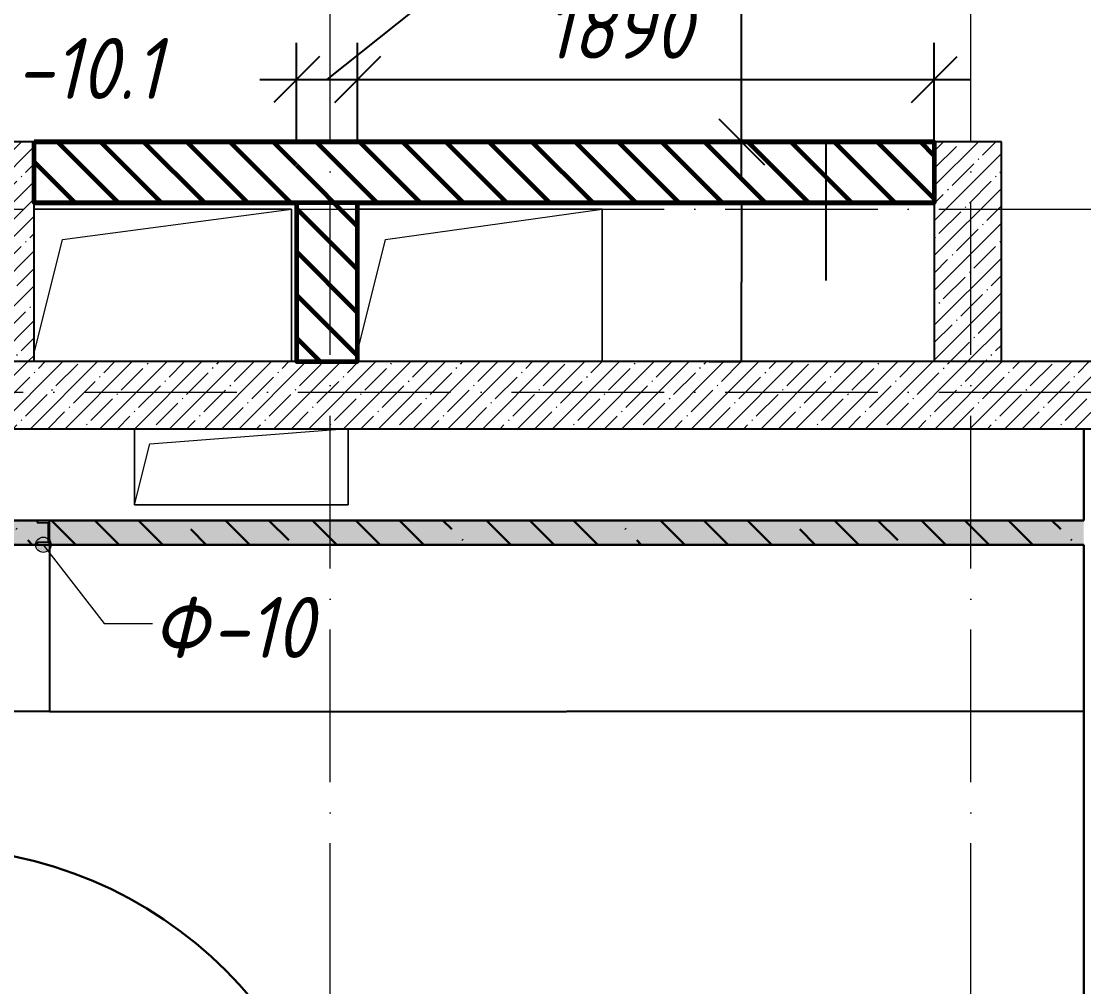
# Model space of a CAD drawing. Header units: millimetres. Extents: x 12986 to 523328, y -9759 to 30092.
# Drawn here: x 159595 to 163077, y 8552 to 11715 of the extents above; entities that cross this region are included whole.
import ezdxf

# ---------------------------------------------------------------- set-up
doc = ezdxf.new("R2010")
doc.units = ezdxf.units.MM
doc.linetypes.add('50_200_ШТРИХ_1Т_ш5_п1_п1_', pattern=[700, 500, -100, 0, -100])
for name, color, linetype, lineweight in [('0) ПГП', 1, 'Continuous', 30), ('2) Расчет', 1, 'Continuous', 30), ('5) Блок ячеистый', 160, 'Continuous', 60), ('A-ANNO-DIMS', 7, 'Continuous', 9), ('A-FLOR', 7, 'Continuous', 9), ('A-GENM', 7, 'Continuous', 9), ('A-GENM-1', 7, 'Continuous', 25), ('A-GENM-IDEN', 7, 'Continuous', 9), ('A-WALL-1', 7, 'Continuous', 25), ('A-WALL-PATT-1', 7, 'Continuous', 5), ('Оси-2', 7, '50_200_ШТРИХ_1Т_ш5_п1_п1_', 9)]:
    doc.layers.add(name, color=color, linetype=linetype, lineweight=lineweight)
doc.layers.add('0)Допникки кружки', color=7, linetype='Continuous', plot=False)
doc.styles.add('ISOCPEUR_I_3', font='isocpeui.ttf', dxfattribs={"width": 0.9, "height": 200})
doc.dimstyles.new('ISO-2_0_0_9К_СРЕДНИЙ_1', dxfattribs={"dimscale": 304.8, "dimtxt": 199.196235, "dimasz": 0.492126, "dimexe": 0.393701, "dimexo": 0, "dimgap": 0, "dimtad": 1, "dimdec": 0, "dimzin": 0, "dimdsep": 46, "dimtxsty": 'ISOCPEUR_I_3', "dimblk1": 'OBLIQUE', "dimblk2": 'OBLIQUE', "dimsah": 1, "dimcen": 0.09, "dimdle": 0.393701, "dimazin": 0, "dimtfac": 1, "dimtdec": 4, "dimtix": 1, "dimtmove": 2, "dimatfit": 3, "dimfxl": 1, "dimtvp": 1, "dimtolj": 1, "dimtzin": 0, "dimarcsym": 2})
doc.dimstyles.new('ISO-2_0_0_9К_СРЕДНИЙ_6', dxfattribs={"dimscale": 304.8, "dimtxt": 199.196235, "dimasz": 0.492126, "dimexe": 0.393701, "dimexo": 0, "dimgap": 0, "dimtad": 1, "dimdec": 0, "dimzin": 0, "dimdsep": 46, "dimtxsty": 'ISOCPEUR_I_3', "dimblk1": 'OBLIQUE', "dimblk2": 'OBLIQUE', "dimsah": 1, "dimcen": 0.09, "dimdle": 0.393701, "dimazin": 0, "dimtfac": 1, "dimtdec": 4, "dimtix": 1, "dimtmove": 1, "dimatfit": 3, "dimfxl": 1, "dimtvp": 1, "dimtolj": 1, "dimtzin": 0, "dimarcsym": 2})
doc.dimstyles.get("Standard").update_dxf_attribs({"dimtxt": 0.18, "dimasz": 0.18, "dimexe": 0.18, "dimexo": 0.0625, "dimgap": 0.09, "dimtad": 0, "dimtih": 1, "dimtoh": 1, "dimdec": 4, "dimzin": 0, "dimdsep": 46, "dimtxsty": 'Standard', "dimcen": 0.09, "dimadec": 0, "dimazin": 0, "dimtfac": 1, "dimtdec": 4, "dimtofl": 0, "dimtmove": 0, "dimatfit": 3, "dimfxl": 1, "dimtolj": 1, "dimtzin": 0, "dimarcsym": 0})
pattern_1 = [(135, (61996.89, 0), (-70.71068, -70.71068), [])]
pattern_2 = [(45, (61996.89, 0), (-57.024626, 57.024626), []), (45, (62053.92, 0), (-57.024626, 57.024626), [100.806, -20.161, 3.353, -16.808])]

# ---------------------------------------------------------------- blocks, each defined once
blk = doc.blocks.new('AR_Отверстие прямоугольное _в плите_ - AR_Отверстие прямоугольное _в плите_-24485956-АР1_Кладочный план 1 этажа')
at = {"layer": 'A-GENM'}
for p, q in [((425, 250), (-418, 250)), ((-325, 150), (425, 250)), ((425, -250), (425, 250)), ((-418, -222), (-325, 150))]:
    blk.add_line(p, q, dxfattribs=at)
blk = doc.blocks.new('AR_Отверстие прямоугольное _в плите_ - AR_Отверстие прямоугольное _в плите_-24486346-АР1_Кладочный план 1 этажа')
at = {"layer": 'A-GENM'}
for p, q in [((405, 250), (-397, 250)), ((-305, 150), (405, 250)), ((405, -250), (405, 250)), ((-397, -218), (-305, 150))]:
    blk.add_line(p, q, dxfattribs=at)
blk = doc.blocks.new('Фахверк_СКБ_Швеллер - Ф-10_80х4030-26973533-АР1_Кладочный план 1 этажа')
at = {"layer": 'A-GENM-1'}
for p, q in [((165, 40), (125, 40)), ((125, 40), (125, -40)), ((165, 32.6), (165, 40)), ((129.5, 32.6), (165, 32.6)), ((129.5, -32.6), (129.5, 32.6)), ((165, -32.6), (129.5, -32.6)), ((165, -40), (165, -32.6)), ((125, -40), (165, -40))]:
    blk.add_line(p, q, dxfattribs=at)
blk = doc.blocks.new('AR_Отверстие прямоугольное _в плите_ - AR_Отверстие прямоугольное _в плите_-V85-АР1_Кладочный план 1 этажа')
at = {"layer": 'A-GENM'}
for p, q in [((-350, 124), (-350, -125)), ((-300, 75), (337, 124)), ((350, -125), (350, 124)), ((-350, -125), (-300, 75)), ((-350, -125), (350, -125))]:
    blk.add_line(p, q, dxfattribs=at)
blk = doc.blocks.new('DIMBLOCK202-АР1_Кладочный план 1 этажа')
at = {"layer": 'A-ANNO-DIMS', "color": 0, "lineweight": -2, "transparency": 16777216}
for p, q in [((161849.5, 11120), (161955.6, 11120)), ((161955.5, 11119.8), (161955.5, 10860.2)), ((161955.5, 10600.2), (161955.5, 10859.8)), ((161849.5, 10600), (161955.6, 10600))]:
    blk.add_line(p, q, dxfattribs=at)
at = {"layer": 'A-ANNO-DIMS', "color": 0, "transparency": 16777216}
for points in [[(161955.4, 11119.8), (161955.5, 11119.8), (161955.5, 11120)], [(161955.4, 10600.2), (161955.5, 10600.2), (161955.5, 10600)]]:
    blk.add_solid(points, dxfattribs=at)
at = {"layer": 'Defpoints', "color": 0, "transparency": 16777216}
for p in [(161849.4, 11120), (161955.5, 11120), (161849.4, 10600)]:
    blk.add_point(p, dxfattribs=at)
at = {"layer": 'A-ANNO-DIMS', "color": 0, "transparency": 16777216, "insert": (161955.5, 10860), "char_height": 0.18, "width": 455.087, "attachment_point": 5}
blk.add_mtext('\\A1;520.0000', dxfattribs=at)
blk = doc.blocks.new('DIMBLOCK203-АР1_Кладочный план 1 этажа')
at = {"layer": 'A-ANNO-DIMS', "color": 0, "lineweight": -2, "transparency": 16777216}
for p, q in [((161849.5, 11320), (162232.3, 11320)), ((162232.1, 11319.8), (162232.1, 11120.2)), ((161849.5, 11120), (162232.3, 11120)), ((162232.1, 11120), (162232.1, 10865.3)), ((162232.1, 10865.3), (162231.9, 10865.3))]:
    blk.add_line(p, q, dxfattribs=at)
at = {"layer": 'A-ANNO-DIMS', "color": 0, "transparency": 16777216}
for points in [[(162232.1, 11319.8), (162232.2, 11319.8), (162232.1, 11320)], [(162232.1, 11120.2), (162232.2, 11120.2), (162232.1, 11120)]]:
    blk.add_solid(points, dxfattribs=at)
at = {"layer": 'Defpoints', "color": 0, "transparency": 16777216}
for p in [(161849.4, 11320), (162232.1, 11320), (161849.4, 11120)]:
    blk.add_point(p, dxfattribs=at)
at = {"layer": 'A-ANNO-DIMS', "color": 0, "transparency": 16777216, "insert": (162231.6, 10637.8), "char_height": 0.18, "width": 455.087, "attachment_point": 1, "rotation": 90, "line_spacing_factor": 1.149209}
blk.add_mtext('\\A1;200.0000', dxfattribs=at)
blk = doc.blocks.new('DIMBLOCK214-АР1_Кладочный план 1 этажа')
at = {"layer": 'A-ANNO-DIMS', "color": 0, "lineweight": -2, "transparency": 16777216}
for p, q in [((159686.9, 10016.9), (159686.9, 9453)), ((156286.9, 9559.2), (156286.9, 9453)), ((156287.1, 9453.2), (157986.2, 9453.2)), ((159686.7, 9453.2), (157987.6, 9453.2))]:
    blk.add_line(p, q, dxfattribs=at)
at = {"layer": 'A-ANNO-DIMS', "color": 0, "transparency": 16777216}
for points in [[(156287.1, 9453.2), (156287.1, 9453.2), (156286.9, 9453.2)], [(159686.7, 9453.2), (159686.7, 9453.2), (159686.9, 9453.2)]]:
    blk.add_solid(points, dxfattribs=at)
at = {"layer": 'Defpoints', "color": 0, "transparency": 16777216}
for p in [(159686.9, 10017), (156286.9, 9559.3), (159686.9, 9453.2)]:
    blk.add_point(p, dxfattribs=at)
at = {"layer": 'A-ANNO-DIMS', "color": 0, "transparency": 16777216, "insert": (157986.9, 9453.2), "char_height": 0.18, "width": 625.17, "attachment_point": 5}
blk.add_mtext('\\A1;3400.0000', dxfattribs=at)
blk = doc.blocks.new('DIMBLOCK215-АР1_Кладочный план 1 этажа')
at = {"layer": 'A-ANNO-DIMS', "color": 0, "lineweight": -2, "transparency": 16777216}
for p, q in [((159686.9, 10016.9), (159686.9, 9453)), ((163076.9, 9559.2), (163076.9, 9453)), ((159687.1, 9453.2), (161381.2, 9453.2)), ((163076.7, 9453.2), (161382.6, 9453.2))]:
    blk.add_line(p, q, dxfattribs=at)
at = {"layer": 'A-ANNO-DIMS', "color": 0, "transparency": 16777216}
for points in [[(159687.1, 9453.2), (159687.1, 9453.2), (159686.9, 9453.2)], [(163076.7, 9453.2), (163076.7, 9453.2), (163076.9, 9453.2)]]:
    blk.add_solid(points, dxfattribs=at)
at = {"layer": 'Defpoints', "color": 0, "transparency": 16777216}
for p in [(159686.9, 10017), (163076.9, 9559.3), (163076.9, 9453.2)]:
    blk.add_point(p, dxfattribs=at)
at = {"layer": 'A-ANNO-DIMS', "color": 0, "transparency": 16777216, "insert": (161381.9, 9453.2), "char_height": 0.18, "width": 606.782, "attachment_point": 5}
blk.add_mtext('\\A1;3390.0001', dxfattribs=at)
blk = doc.blocks.new('_Oblique')
at = {"color": 0, "linetype": 'ByBlock', "lineweight": -2}
blk.add_line((-0.5, -0.5), (0.5, 0.5), dxfattribs=at)
blk = doc.blocks.new('DIMBLOCK713-АР1_Кладочный план 1 этажа')
at = {"layer": 'A-ANNO-DIMS', "color": 0, "lineweight": -2, "transparency": 16777216}
for p, q in [((160596.9, 11524.4), (161003.9, 11848.4)), ((161003.9, 11848.4), (161386.3, 11848.4)), ((160496.9, 11318.5), (160496.9, 11644.4)), ((160696.9, 11318.5), (160696.9, 11644.4)), ((160376.9, 11524.4), (160816.9, 11524.4))]:
    blk.add_line(p, q, dxfattribs=at)
at = {"layer": 'Defpoints', "color": 0, "transparency": 16777216}
for p in [(160696.9, 11524.4), (160496.9, 11318.5), (160696.9, 11318.5)]:
    blk.add_point(p, dxfattribs=at)
at = {"layer": 'A-ANNO-DIMS', "color": 0, "lineweight": -2, "transparency": 16777216, "xscale": 150, "yscale": 150, "zscale": 150, "rotation": 180}
blk.add_blockref('_Oblique', (160496.9, 11524.4), dxfattribs=at)
at = {"layer": 'A-ANNO-DIMS', "color": 0, "lineweight": -2, "transparency": 16777216, "xscale": 150, "yscale": 150, "zscale": 150}
blk.add_blockref('_Oblique', (160696.9, 11524.4), dxfattribs=at)
at = {"layer": 'A-ANNO-DIMS', "color": 0, "transparency": 16777216, "insert": (161003.9, 12115.1), "char_height": 200, "width": 455.087, "attachment_point": 1, "line_spacing_factor": 1.149209, "style": 'ISOCPEUR_I_3'}
blk.add_mtext('\\A1;200', dxfattribs=at)
blk = doc.blocks.new('DIMBLOCK714-АР1_Кладочный план 1 этажа')
at = {"layer": 'A-ANNO-DIMS', "color": 0, "lineweight": -2, "transparency": 16777216}
for p, q in [((160696.9, 11318.5), (160696.9, 11644.4)), ((162586.9, 11120), (162586.9, 11644.4)), ((160576.9, 11524.4), (162706.9, 11524.4))]:
    blk.add_line(p, q, dxfattribs=at)
at = {"layer": 'Defpoints', "color": 0, "transparency": 16777216}
for p in [(162586.9, 11524.4), (160696.9, 11318.5), (162586.9, 11120)]:
    blk.add_point(p, dxfattribs=at)
at = {"layer": 'A-ANNO-DIMS', "color": 0, "lineweight": -2, "transparency": 16777216, "xscale": 150, "yscale": 150, "zscale": 150, "rotation": 180}
blk.add_blockref('_Oblique', (160696.9, 11524.4), dxfattribs=at)
at = {"layer": 'A-ANNO-DIMS', "color": 0, "lineweight": -2, "transparency": 16777216, "xscale": 150, "yscale": 150, "zscale": 150}
blk.add_blockref('_Oblique', (162586.9, 11524.4), dxfattribs=at)
at = {"layer": 'A-ANNO-DIMS', "color": 0, "transparency": 16777216, "insert": (161309.8, 11792.6), "char_height": 200, "width": 560.814, "attachment_point": 1, "line_spacing_factor": 1.149209, "style": 'ISOCPEUR_I_3'}
blk.add_mtext('\\A1;1890', dxfattribs=at)
blk = doc.blocks.new('DIMBLOCK820-АР1_Кладочный план 1 этажа')
at = {"layer": 'A-ANNO-DIMS', "color": 0, "lineweight": -2, "transparency": 16777216}
for p, q in [((161955.5, 13340), (161955.5, 12499.4)), ((160781.2, 13220), (162075.5, 13220)), ((161955.5, 11200), (161955.5, 12057.2)), ((162061.5, 11320), (161835.5, 11320))]:
    blk.add_line(p, q, dxfattribs=at)
at = {"layer": 'Defpoints', "color": 0, "transparency": 16777216}
for p in [(160781.2, 13220), (161955.5, 11320), (162061.5, 11320)]:
    blk.add_point(p, dxfattribs=at)
at = {"layer": 'A-ANNO-DIMS', "color": 0, "lineweight": -2, "transparency": 16777216, "xscale": 150, "yscale": 150, "zscale": 150}
for p, rotation in [((161955.5, 13220), 90), ((161955.5, 11320), 270)]:
    blk.add_blockref('_Oblique', p, dxfattribs=dict(at, rotation=rotation))
at = {"layer": 'A-ANNO-DIMS', "color": 0, "transparency": 16777216, "insert": (161694.2, 11997.9), "char_height": 200, "width": 560.814, "attachment_point": 1, "rotation": 90, "line_spacing_factor": 1.149209, "style": 'ISOCPEUR_I_3'}
blk.add_mtext('\\A1;1900', dxfattribs=at)

msp = doc.modelspace()

# ---------------------------------------------------------------- hatches: boundary and pattern name
at = {"layer": '0) ПГП'}
h = msp.add_hatch(dxfattribs=at)
h.set_pattern_fill('FP_16', color=256, style=0, pattern_type=2)
h.set_pattern_definition([(50, (61996.893, 0), (72.873764, -6.37607), [7.62, -83.82]), (355, (61996.89, 0), (-14.09699, 76.422444), [6.096, -67.056]), (100.451, (62002.966, -0.53), (58.776964, 70.04687), [6.476, -71.236]), (46.184, (61996.89, 20.32), (108.43142, -16.817454), [11.43, -125.73]), (96.636, (62005.93, 18.92), (94.961, 98.97089), [9.714, -106.854]), (351.184, (61996.89, 20.32), (94.96227, 98.97018), [9.144, -100.584]), (21, (62007.053, 15.24), (60.64565, -40.906537), [7.62, -83.82]), (326, (62007.05, 15.24), (24.72083, 73.67493), [6.096, -67.056]), (71.451, (62012.11, 11.83), (85.36689, 32.768737), [6.476, -71.236]), (37.5, (61996.893, 0), (1.235525, 33.8224325), [3.353, -62.89, 3.353, -64.719, -67.31]), (37.5, (61996.893, 0), (1.235525, 33.8224325), [-134.315, 3.353, -63.957]), (7.5, (61996.893, 0), (26.728146, 40.072549), [3.353, -35.458, 3.353, -61.366, -25.654]), (7.5, (61996.893, 0), (26.728146, 40.072549), [-103.53, 3.353, -22.301]), (327.5, (61974.236, 0), (54.2363175, -2.292117), [3.353, -22.047, 3.353, -75.895, -105.156]), (327.5, (61974.236, 0), (54.2363175, -2.292117), [-104.648, 3.353, -101.803]), (317.5, (61964.076, 0), (59.25158, 10.17014), [3.353, -29.667, 3.353, -49.276, -74.676]), (317.5, (61964.076, 0), (59.25158, 10.17014), [-85.649, 3.353, -71.323])])
h.paths.add_polyline_path([(163076.89334, 10000.00001), (163076.89334, 10080.00001), (159686.89328, 10080.00001), (159686.89328, 10000.00001), (160584.14922, 10000.00001)], flags=0)
h.paths.add_polyline_path([(159646.89328, 10000.00001), (159646.89328, 10007.40001), (159682.39328, 10007.40001), (159682.39328, 10072.60001), (159646.89328, 10072.60001), (159646.89328, 10080.00001), (156286.89328, 10080.00001), (156286.89328, 10000.00001), (157519.61797, 10000.00001)], flags=0)
h = msp.add_hatch(dxfattribs=at)
h.set_pattern_fill('FP_17', color=256, style=0, pattern_type=2)
h.set_pattern_definition([(135, (61996.9, 0), (-142.5612, -142.5612), []), (135, (62139.46, 0), (-142.5612, -142.5612), [252.016, -50.403, 3.353, -47.05])])
h.paths.add_polyline_path([(163076.89334, 10000.00001), (163076.89334, 10080.00001), (159686.89328, 10080.00001), (159686.89328, 10000.00001), (160584.14922, 10000.00001)], flags=0)
h.paths.add_polyline_path([(159646.89328, 10000.00001), (159646.89328, 10007.40001), (159682.39328, 10007.40001), (159682.39328, 10072.60001), (159646.89328, 10072.60001), (159646.89328, 10080.00001), (156286.89328, 10080.00001), (156286.89328, 10000.00001), (157519.61797, 10000.00001)], flags=0)
at = {"layer": '5) Блок ячеистый'}
h = msp.add_hatch(dxfattribs=at)
h.set_pattern_fill('FP_3', color=256, style=0, pattern_type=2)
h.set_pattern_definition(pattern_1)
h.paths.add_polyline_path([(160496.89328, 10600.00001), (160696.89328, 10600.00001), (160696.89328, 11320.00001), (160496.89328, 11320.00001), (160496.89328, 10848.56632)], flags=0)
h.paths.add_polyline_path([(160584.14922, 13220.00001), (160696.89328, 13220.00001), (160696.89328, 13400), (160496.89328, 13400), (160496.89328, 13220.00001), (160565.89328, 13220.00001)], flags=0)
h = msp.add_hatch(dxfattribs=at)
h.set_pattern_fill('FP_3', color=256, style=0, pattern_type=2)
h.set_pattern_definition(pattern_1)
h.paths.add_polyline_path([(160496.89328, 11120.00001), (160496.89328, 11320.00001), (159636.89327, 11320.00001), (159636.89327, 11120.00001)], flags=0)
h = msp.add_hatch(dxfattribs=at)
h.set_pattern_fill('FP_3', color=256, style=0, pattern_type=2)
h.set_pattern_definition(pattern_1)
h.paths.add_polyline_path([(160696.89328, 11120.00001), (162586.89323, 11120.00001), (162586.89323, 11320.00001), (160696.89328, 11320.00001)], flags=0)
at = {"layer": 'A-GENM-IDEN'}
h = msp.add_hatch(color=256, dxfattribs=at)
edge = h.paths.add_edge_path(flags=0)
edge.add_arc((159666.89328, 10000.00001), 25, 0, 360)
at = {"layer": 'A-WALL-PATT-1'}
h = msp.add_hatch(dxfattribs=at)
h.set_pattern_fill('FP_1', color=256, style=0, pattern_type=2)
h.set_pattern_definition(pattern_2)
h.paths.add_polyline_path([(159416.89327, 10600.00001), (159636.89327, 10600.00001), (159636.89327, 11320.00001), (159416.89327, 11320.00001), (159416.89327, 10848.56632)], flags=0)
h = msp.add_hatch(dxfattribs=at)
h.set_pattern_fill('FP_1', color=256, style=0, pattern_type=2)
h.set_pattern_definition(pattern_2)
h.paths.add_polyline_path([(162806.89323, 10600.00001), (162806.89323, 11320.00001), (162586.89323, 11320.00001), (162586.89323, 10600.00001)], flags=0)
h = msp.add_hatch(dxfattribs=at)
h.set_pattern_fill('FP_1', color=256, style=0, pattern_type=2)
h.set_pattern_definition(pattern_2)
h.paths.add_polyline_path([(163606.89328, 10380.00001), (163606.89328, 10600.00001), (156206.89328, 10600.00001), (156206.89328, 10380.00001), (160584.14922, 10380.00001)], flags=0)

# ---------------------------------------------------------------- linework, layer by layer
at = {"layer": '0) ПГП'}
for p, q in [((163076.89334, 10380.00001), (163076.89334, 10080.00001)), ((156286.89328, 10000.00001), (159646.89328, 10000.00001)), ((159686.89328, 10000.00001), (163076.89334, 10000.00001)), ((163076.89334, 10000.00001), (163076.89334, 5400.00001))]:
    msp.add_line(p, q, dxfattribs=at)
at = {"layer": '0)Допникки кружки', "color": 6, "lineweight": 30}
msp.add_circle((159296.38563, 7637.11675), 1369.38563, dxfattribs=at)
at = {"layer": '2) Расчет'}
for p, q in [((159646.89328, 10080.00001), (156286.89328, 10080.00001)), ((163076.89334, 10080.00001), (159686.89328, 10080.00001))]:
    msp.add_line(p, q, dxfattribs=at)
at = {"layer": '5) Блок ячеистый'}
for p, q in [((162586.89323, 11320.00001), (159636.89327, 11320.00001)), ((159636.89327, 11120.00001), (160496.89328, 11120.00001)), ((160496.89328, 11120.00001), (160496.89328, 10600.00001)), ((160696.89328, 10600.00001), (160696.89328, 11120.00001)), ((160696.89328, 11120.00001), (162586.89323, 11120.00001))]:
    msp.add_line(p, q, dxfattribs=at)
for points in [[(159636.89327, 11320.00001), (162586.89323, 11320.00001), (162586.89323, 11120.00001), (159636.89327, 11120.00001)], [(160696.89328, 11120.00001), (160496.89328, 11120.00001), (160496.89328, 10600.00001), (160696.89328, 10600.00001)]]:
    msp.add_lwpolyline(points, close=True, dxfattribs=at)
at = {"layer": 'A-FLOR'}
for p, q in [((159636.89327, 11100.00001), (160479.89327, 11100.00001)), ((160479.89327, 11100.00001), (160479.89327, 10600.00001)), ((160696.89328, 11100.00001), (161498.89328, 11100.00001)), ((161498.89328, 11100.00001), (161498.89328, 10600.00001)), ((159965.89331, 10131.00001), (159965.89331, 10380.00001)), ((160665.89331, 10380.00001), (160665.89331, 10131.00001)), ((160665.89331, 10131.00001), (159965.89331, 10131.00001))]:
    msp.add_line(p, q, dxfattribs=at)
at = {"layer": 'A-GENM-IDEN'}
for p, q in [((159666.89328, 10000.00001), (159866.76442, 9741.53269)), ((159866.76442, 9741.53269), (160024.51277, 9741.53269))]:
    msp.add_line(p, q, dxfattribs=at)
msp.add_circle((159666.89328, 10000.00001), 25, dxfattribs=at)
at = {"layer": 'A-WALL-1'}
for p, q in [((159636.89327, 11320.00001), (159416.89327, 11320.00001)), ((159636.89327, 10600.00001), (159636.89327, 11320.00001)), ((162586.89323, 11320.00001), (162586.89323, 10600.00001)), ((162806.89323, 11320.00001), (162586.89323, 11320.00001)), ((162806.89323, 10600.00001), (162806.89323, 11320.00001)), ((163606.89328, 10600.00001), (156206.89328, 10600.00001)), ((156206.89328, 10380.00001), (163606.89328, 10380.00001))]:
    msp.add_line(p, q, dxfattribs=at)
at = {"layer": 'Оси-2'}
for p, q in [((160606.89325, -4080), (160606.89325, 28636.94316)), ((162706.89325, -4080), (162706.89325, 28636.94316)), ((57586.89328, 11100), (187948.52131, 11100)), ((57586.89328, 10500), (187948.52131, 10500))]:
    msp.add_line(p, q, dxfattribs=at)

# ---------------------------------------------------------------- block references
at = {"layer": 'A-GENM'}
for name, p in [('AR_Отверстие прямоугольное _в плите_ - AR_Отверстие прямоугольное _в плите_-24485956-АР1_Кладочный план 1 этажа', (160054.89327, 10850.00001)), ('AR_Отверстие прямоугольное _в плите_ - AR_Отверстие прямоугольное _в плите_-24486346-АР1_Кладочный план 1 этажа', (161093.89328, 10850.00001)), ('AR_Отверстие прямоугольное _в плите_ - AR_Отверстие прямоугольное _в плите_-V85-АР1_Кладочный план 1 этажа', (160315.89331, 10256.00001))]:
    msp.add_blockref(name, p, dxfattribs=at)
at = {"layer": 'A-GENM-1', "rotation": 180}
msp.add_blockref('Фахверк_СКБ_Швеллер - Ф-10_80х4030-26973533-АР1_Кладочный план 1 этажа', (159811.89328, 10040.00001), dxfattribs=at)

# ---------------------------------------------------------------- texts
at = {"layer": 'A-GENM-IDEN', "char_height": 200, "attachment_point": 1, "style": 'ISOCPEUR_I_3'}
for s, insert, width in [('-10.1', (159575.65282, 11660.52527), 620.506125), ('\\fISOCPEUR|b0|i1|c204|p34|;\\W.9;Ф', (160024.51277, 9829.14728), 230.886), ('-10', (160215.01277, 9829.14728), 432.91125)]:
    msp.add_mtext(s, dxfattribs=dict(at, insert=insert, width=width))

# ---------------------------------------------------------------- dimensions: what is measured, and where the dimension line sits
at = {"layer": 'A-ANNO-DIMS'}
dim = msp.add_linear_dim(base=(161955.46734, 11320.00001), p1=(160781.16705, 13220.00001), p2=(162061.53336, 11320.00001), angle=90, dimstyle='ISO-2_0_0_9К_СРЕДНИЙ_1', override={"dimpost": '<>', "dimfxl": 2291.143353}, dxfattribs=at)
dim.commit()
dim.dimension.update_dxf_attribs({"geometry": 'DIMBLOCK820-АР1_Кладочный план 1 этажа', "text_midpoint": (161827.50952, 12278.28498), "dimtype": 160, "text_rotation": 90})
for base, p1, p2, dimstyle, override, picture, middle in [((160696.89328, 11524.37319), (160496.89328, 11318.47021), (160696.89328, 11318.47021), 'ISO-2_0_0_9К_СРЕДНИЙ_6', {"dimpost": '<>', "dimfxl": 200}, 'DIMBLOCK713-АР1_Кладочный план 1 этажа', (161003.93051, 11848.41392)), ((162586.89323, 11524.37319), (160696.89328, 11318.47021), (162586.89323, 11120.00001), 'ISO-2_0_0_9К_СРЕДНИЙ_1', {"dimpost": '<>', "dimfxl": 1900.392126}, 'DIMBLOCK714-АР1_Кладочный план 1 этажа', (161590.16621, 11659.30064))]:
    dim = msp.add_linear_dim(base=base, p1=p1, p2=p2, dimstyle=dimstyle, override=override, dxfattribs=at)
    dim.commit()
    dim.dimension.update_dxf_attribs({"geometry": picture, "text_midpoint": middle, "dimtype": 160})
dim = msp.add_linear_dim(base=(162232.12322, 11320.00001), p1=(161849.40132, 11120.00001), p2=(161849.40132, 11320.00001), angle=90, dimstyle='Standard', dxfattribs=at)
dim.commit()
dim.dimension.update_dxf_attribs({"geometry": 'DIMBLOCK203-АР1_Кладочный план 1 этажа', "text_midpoint": (162231.73322, 10865.30301), "dimtype": 160, "text_rotation": 90})
dim = msp.add_linear_dim(base=(161955.46734, 11120.00001), p1=(161849.40132, 10600.00001), p2=(161849.40132, 11120.00001), angle=90, dimstyle='Standard', dxfattribs=at)
dim.commit()
dim.dimension.update_dxf_attribs({"geometry": 'DIMBLOCK202-АР1_Кладочный план 1 этажа', "text_midpoint": (161955.46734, 10860.00001)})
for base, p1, p2, picture, middle in [((159686.89328, 9453.19661), (156286.89328, 9559.26263), (159686.89328, 10016.95201), 'DIMBLOCK214-АР1_Кладочный план 1 этажа', (157986.89328, 9453.19661)), ((163076.89334, 9453.19661), (159686.89328, 10016.95201), (163076.89334, 9559.26263), 'DIMBLOCK215-АР1_Кладочный план 1 этажа', (161381.89331, 9453.19661))]:
    dim = msp.add_linear_dim(base=base, p1=p1, p2=p2, dimstyle='Standard', dxfattribs=at)
    dim.commit()
    dim.dimension.update_dxf_attribs({"geometry": picture, "text_midpoint": middle})

doc.saveas('drawing.dxf')
